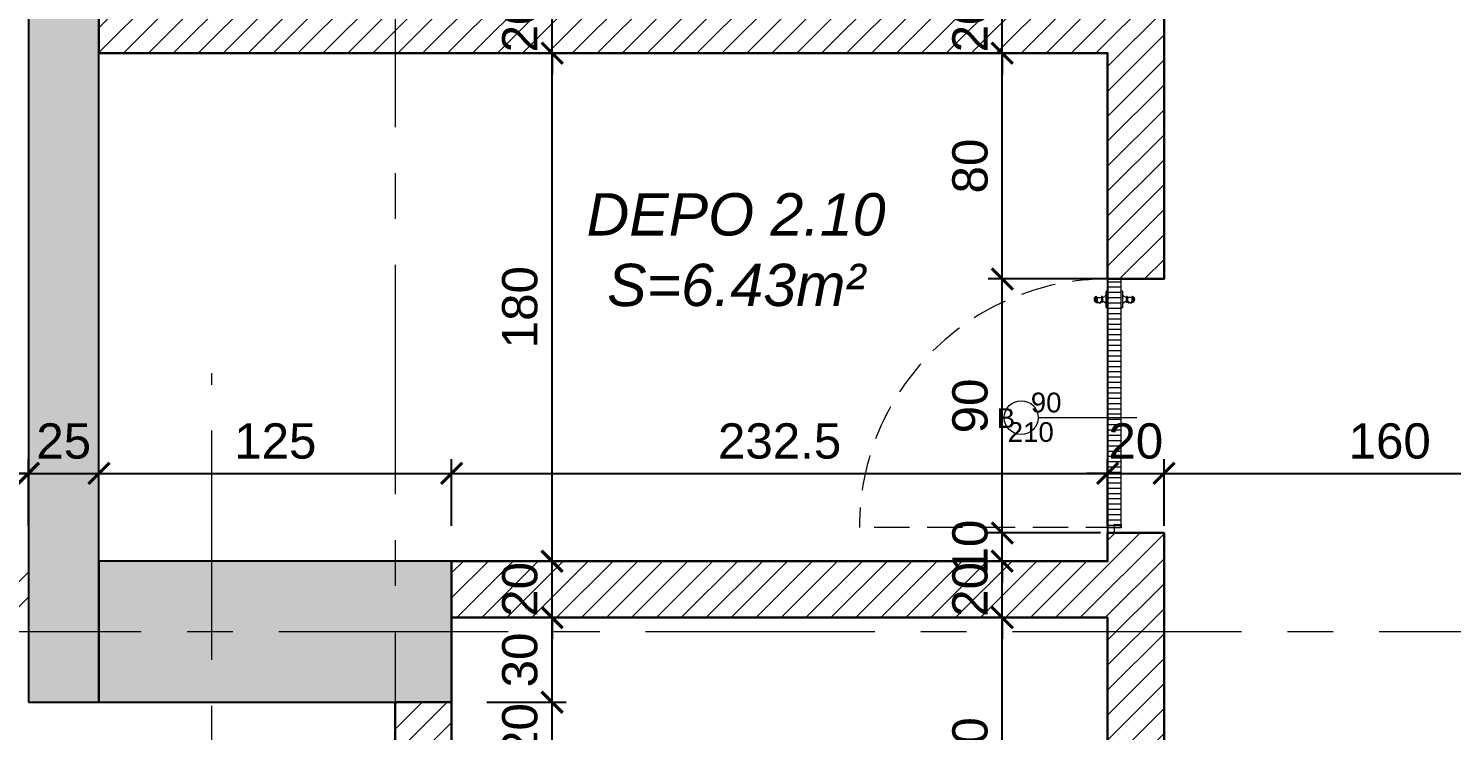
# Model space of a CAD drawing. Header units: centimetres. Extents: x 54080 to 84019, y -57712 to -39496.
# Drawn here: x 56108 to 56612, y -52047 to -51799 of the extents above; entities that cross this region are included whole.
import ezdxf

# ---------------------------------------------------------------- set-up
doc = ezdxf.new("R2010")
doc.units = ezdxf.units.CM
doc.header["$LTSCALE"] = 50
doc.header["$MEASUREMENT"] = 0
for name, pattern in [('AXES', [2, 1.25, -0.25, 0.25, -0.25]), ('CACHE', [0.375, 0.25, -0.125]), ('CONTINU', [0])]:
    doc.linetypes.add(name, pattern=pattern)
doc.layers.get('0').update_dxf_attribs({"color": 8})
for name, color, linetype in [('AXES', 10, 'AXES'), ('BETON COUPE', 3, 'CONTINU'), ('BETON TRAME', 252, 'Continuous'), ('COTE 50ème', 1, 'Continuous'), ('TEXTE', 7, 'Continuous')]:
    doc.layers.add(name, color=color, linetype=linetype)
for name, color, linetype, lineweight in [('BETON HACHURE', 253, 'Continuous', 13), ('door', 44, 'Continuous', 5), ('MACONNERIE COUPE', 7, 'Continuous', 30), ('MACONNERIE HACHURE', 253, 'Continuous', 13)]:
    doc.layers.add(name, color=color, linetype=linetype, lineweight=lineweight)
doc.layers.add('FMULT', color=150, linetype='Continuous', plot=False)
doc.styles.add('GENERATED_STYLE_1', font='arial.ttf')
doc.styles.add('RS_TEXT_1.50', font='arial.ttf', dxfattribs={"height": 12.5})
doc.styles.add('RS_TXT_50', font='arial.ttf', dxfattribs={"height": 12.5})
doc.dimstyles.new('RS_50CM_LINEAIRE', dxfattribs={"dimscale": 5, "dimtxt": 12.5, "dimasz": 1.5, "dimexe": 1, "dimexo": 2.5, "dimgap": 1, "dimtad": 1, "dimdec": 1, "dimrnd": 0.5, "dimdsep": 46, "dimtxsty": 'RS_TXT_50', "dimblk1": 'ARCHTICK', "dimblk2": 'ARCHTICK', "dimsah": 1, "dimcen": 2.5, "dimdle": 1, "dimclrt": 4, "dimadec": 0, "dimazin": 2, "dimtfac": 1, "dimtdec": 1, "dimtix": 1, "dimtmove": 2, "dimatfit": 3, "dimfxl": 1, "dimtolj": 1, "dimtzin": 0, "dimarcsym": 0})

# ---------------------------------------------------------------- blocks, each defined once
blk = doc.blocks.new('A$C99aa3423')
at = {"layer": 'AXES', "lineweight": 5, "ltscale": 1.3}
for p, q in [((35, 1580), (35, -1344.97)), ((-30, -4150), (-30, -1058.41)), ((3195, -1150), (-1985, -1150))]:
    blk.add_line(p, q, dxfattribs=at)
blk = doc.blocks.new('_ArchTick')
at = {"color": 0, "linetype": 'ByBlock', "const_width": 0.15}
blk.add_lwpolyline([(-0.5, -0.5), (0.5, 0.5)], dxfattribs=at)
blk = doc.blocks.new('*D929')
at = {"layer": 'COTE 50ème', "color": 0, "lineweight": -2, "ltscale": 0.5, "transparency": 16777216}
for p, q in [((56293.27, -52037.36), (56293.27, -52029.86)), ((56270.17, -52037.36), (56298.27, -52037.36)), ((56293.27, -52057.36), (56293.27, -52037.36)), ((56270.17, -52057.36), (56298.27, -52057.36)), ((56293.27, -52057.36), (56293.27, -52064.86))]:
    blk.add_line(p, q, dxfattribs=at)
at = {"layer": 'Defpoints', "color": 0, "ltscale": 0.5, "transparency": 16777216}
for p in [(56257.67, -52037.36), (56293.27, -52037.36), (56257.67, -52057.36)]:
    blk.add_point(p, dxfattribs=at)
at = {"layer": 'COTE 50ème', "color": 0, "lineweight": -2, "ltscale": 0.5, "transparency": 16777216, "xscale": 7.5, "yscale": 7.5, "zscale": 7.5}
for p, rotation in [((56293.27, -52037.36), 270), ((56293.27, -52057.36), 90)]:
    blk.add_blockref('_ArchTick', p, dxfattribs=dict(at, rotation=rotation))
at = {"layer": 'COTE 50ème', "color": 4, "ltscale": 0.5, "transparency": 16777216, "insert": (56281.88, -52047.36), "char_height": 12.5, "attachment_point": 5, "rotation": 90, "style": 'RS_TXT_50'}
blk.add_mtext('\\A1;20', dxfattribs=at)
blk = doc.blocks.new('*D930')
at = {"layer": 'COTE 50ème', "color": 0, "lineweight": -2, "ltscale": 0.5, "transparency": 16777216}
for p, q in [((56293.27, -52042.36), (56293.27, -52002.36)), ((56270.17, -52007.36), (56298.27, -52007.36)), ((56270.17, -52037.36), (56298.27, -52037.36))]:
    blk.add_line(p, q, dxfattribs=at)
at = {"layer": 'Defpoints', "color": 0, "ltscale": 0.5, "transparency": 16777216}
for p in [(56257.67, -52007.36), (56293.27, -52007.36), (56257.67, -52037.36)]:
    blk.add_point(p, dxfattribs=at)
at = {"layer": 'COTE 50ème', "color": 0, "lineweight": -2, "ltscale": 0.5, "transparency": 16777216, "xscale": 7.5, "yscale": 7.5, "zscale": 7.5}
for p, rotation in [((56293.27, -52007.36), 90), ((56293.27, -52037.36), 270)]:
    blk.add_blockref('_ArchTick', p, dxfattribs=dict(at, rotation=rotation))
at = {"layer": 'COTE 50ème', "color": 4, "ltscale": 0.5, "transparency": 16777216, "insert": (56281.88, -52022.36), "char_height": 12.5, "attachment_point": 5, "rotation": 90, "style": 'RS_TXT_50'}
blk.add_mtext('\\A1;30', dxfattribs=at)
blk = doc.blocks.new('*D931')
at = {"layer": 'COTE 50ème', "color": 0, "lineweight": -2, "ltscale": 0.5, "transparency": 16777216}
for p, q in [((56293.27, -51987.36), (56293.27, -51979.86)), ((56270.17, -51987.36), (56298.27, -51987.36)), ((56293.27, -52007.36), (56293.27, -51987.36)), ((56270.17, -52007.36), (56298.27, -52007.36)), ((56293.27, -52007.36), (56293.27, -52014.86))]:
    blk.add_line(p, q, dxfattribs=at)
at = {"layer": 'Defpoints', "color": 0, "ltscale": 0.5, "transparency": 16777216}
for p in [(56257.67, -51987.36), (56293.27, -51987.36), (56257.67, -52007.36)]:
    blk.add_point(p, dxfattribs=at)
at = {"layer": 'COTE 50ème', "color": 0, "lineweight": -2, "ltscale": 0.5, "transparency": 16777216, "xscale": 7.5, "yscale": 7.5, "zscale": 7.5}
for p, rotation in [((56293.27, -51987.36), 270), ((56293.27, -52007.36), 90)]:
    blk.add_blockref('_ArchTick', p, dxfattribs=dict(at, rotation=rotation))
at = {"layer": 'COTE 50ème', "color": 4, "ltscale": 0.5, "transparency": 16777216, "insert": (56281.88, -51997.36), "char_height": 12.5, "attachment_point": 5, "rotation": 90, "style": 'RS_TXT_50'}
blk.add_mtext('\\A1;20', dxfattribs=at)
blk = doc.blocks.new('*D932')
at = {"layer": 'COTE 50ème', "color": 0, "lineweight": -2, "ltscale": 0.5, "transparency": 16777216}
for p, q in [((56293.27, -51992.36), (56293.27, -51802.36)), ((56270.17, -51807.36), (56298.27, -51807.36)), ((56270.17, -51987.36), (56298.27, -51987.36))]:
    blk.add_line(p, q, dxfattribs=at)
at = {"layer": 'Defpoints', "color": 0, "ltscale": 0.5, "transparency": 16777216}
for p in [(56257.67, -51807.36), (56293.27, -51807.36), (56257.67, -51987.36)]:
    blk.add_point(p, dxfattribs=at)
at = {"layer": 'COTE 50ème', "color": 0, "lineweight": -2, "ltscale": 0.5, "transparency": 16777216, "xscale": 7.5, "yscale": 7.5, "zscale": 7.5}
for p, rotation in [((56293.27, -51807.36), 90), ((56293.27, -51987.36), 270)]:
    blk.add_blockref('_ArchTick', p, dxfattribs=dict(at, rotation=rotation))
at = {"layer": 'COTE 50ème', "color": 4, "ltscale": 0.5, "transparency": 16777216, "insert": (56281.88, -51897.36), "char_height": 12.5, "attachment_point": 5, "rotation": 90, "style": 'RS_TXT_50'}
blk.add_mtext('\\A1;180', dxfattribs=at)
blk = doc.blocks.new('*D933')
at = {"layer": 'COTE 50ème', "color": 0, "lineweight": -2, "ltscale": 0.5, "transparency": 16777216}
for p, q in [((56293.27, -51787.36), (56293.27, -51779.86)), ((56270.17, -51787.36), (56298.27, -51787.36)), ((56293.27, -51807.36), (56293.27, -51787.36)), ((56270.17, -51807.36), (56298.27, -51807.36)), ((56293.27, -51807.36), (56293.27, -51814.86))]:
    blk.add_line(p, q, dxfattribs=at)
at = {"layer": 'Defpoints', "color": 0, "ltscale": 0.5, "transparency": 16777216}
for p in [(56257.67, -51787.36), (56293.27, -51787.36), (56257.67, -51807.36)]:
    blk.add_point(p, dxfattribs=at)
at = {"layer": 'COTE 50ème', "color": 0, "lineweight": -2, "ltscale": 0.5, "transparency": 16777216, "xscale": 7.5, "yscale": 7.5, "zscale": 7.5}
for p, rotation in [((56293.27, -51787.36), 270), ((56293.27, -51807.36), 90)]:
    blk.add_blockref('_ArchTick', p, dxfattribs=dict(at, rotation=rotation))
at = {"layer": 'COTE 50ème', "color": 4, "ltscale": 0.5, "transparency": 16777216, "insert": (56281.88, -51797.36), "char_height": 12.5, "attachment_point": 5, "rotation": 90, "style": 'RS_TXT_50'}
blk.add_mtext('\\A1;20', dxfattribs=at)
blk = doc.blocks.new('*D1182')
at = {"layer": 'COTE 50ème', "color": 0, "lineweight": -2, "ltscale": 0.5, "transparency": 16777216}
for p, q in [((56452.83, -52102.36), (56452.83, -52002.36)), ((56477.67, -52007.36), (56447.83, -52007.36)), ((56492.95, -52097.36), (56447.83, -52097.36))]:
    blk.add_line(p, q, dxfattribs=at)
at = {"layer": 'Defpoints', "color": 0, "ltscale": 0.5, "transparency": 16777216}
for p in [(56452.83, -52007.36), (56490.17, -52007.36), (56505.45, -52097.36)]:
    blk.add_point(p, dxfattribs=at)
at = {"layer": 'COTE 50ème', "color": 0, "lineweight": -2, "ltscale": 0.5, "transparency": 16777216, "xscale": 7.5, "yscale": 7.5, "zscale": 7.5}
for p, rotation in [((56452.83, -52007.36), 90), ((56452.83, -52097.36), 270)]:
    blk.add_blockref('_ArchTick', p, dxfattribs=dict(at, rotation=rotation))
at = {"layer": 'COTE 50ème', "color": 4, "ltscale": 0.5, "transparency": 16777216, "insert": (56441.45, -52052.36), "char_height": 12.5, "attachment_point": 5, "rotation": 90, "style": 'RS_TXT_50'}
blk.add_mtext('\\A1;90', dxfattribs=at)
blk = doc.blocks.new('*D1183')
at = {"layer": 'COTE 50ème', "color": 0, "lineweight": -2, "ltscale": 0.5, "transparency": 16777216}
for p, q in [((56452.83, -51987.36), (56452.83, -51979.86)), ((56477.67, -51987.36), (56447.83, -51987.36)), ((56452.83, -52007.36), (56452.83, -51987.36)), ((56477.67, -52007.36), (56447.83, -52007.36)), ((56452.83, -52007.36), (56452.83, -52014.86))]:
    blk.add_line(p, q, dxfattribs=at)
at = {"layer": 'Defpoints', "color": 0, "ltscale": 0.5, "transparency": 16777216}
for p in [(56452.83, -51987.36), (56490.17, -51987.36), (56490.17, -52007.36)]:
    blk.add_point(p, dxfattribs=at)
at = {"layer": 'COTE 50ème', "color": 0, "lineweight": -2, "ltscale": 0.5, "transparency": 16777216, "xscale": 7.5, "yscale": 7.5, "zscale": 7.5}
for p, rotation in [((56452.83, -51987.36), 270), ((56452.83, -52007.36), 90)]:
    blk.add_blockref('_ArchTick', p, dxfattribs=dict(at, rotation=rotation))
at = {"layer": 'COTE 50ème', "color": 4, "ltscale": 0.5, "transparency": 16777216, "insert": (56441.45, -51997.36), "char_height": 12.5, "attachment_point": 5, "rotation": 90, "style": 'RS_TXT_50'}
blk.add_mtext('\\A1;20', dxfattribs=at)
blk = doc.blocks.new('*D1184')
at = {"layer": 'COTE 50ème', "color": 0, "lineweight": -2, "ltscale": 0.5, "transparency": 16777216}
for p, q in [((56452.83, -51977.36), (56452.83, -51969.86)), ((56487.67, -51977.36), (56447.83, -51977.36)), ((56452.83, -51987.36), (56452.83, -51977.36)), ((56477.67, -51987.36), (56447.83, -51987.36)), ((56452.83, -51987.36), (56452.83, -51994.86))]:
    blk.add_line(p, q, dxfattribs=at)
at = {"layer": 'Defpoints', "color": 0, "ltscale": 0.5, "transparency": 16777216}
for p in [(56452.83, -51977.36), (56500.17, -51977.36), (56490.17, -51987.36)]:
    blk.add_point(p, dxfattribs=at)
at = {"layer": 'COTE 50ème', "color": 0, "lineweight": -2, "ltscale": 0.5, "transparency": 16777216, "xscale": 7.5, "yscale": 7.5, "zscale": 7.5}
for p, rotation in [((56452.83, -51977.36), 270), ((56452.83, -51987.36), 90)]:
    blk.add_blockref('_ArchTick', p, dxfattribs=dict(at, rotation=rotation))
at = {"layer": 'COTE 50ème', "color": 4, "ltscale": 0.5, "transparency": 16777216, "insert": (56441.45, -51982.36), "char_height": 12.5, "attachment_point": 5, "rotation": 90, "style": 'RS_TXT_50'}
blk.add_mtext('\\A1;10', dxfattribs=at)
blk = doc.blocks.new('*D1185')
at = {"layer": 'COTE 50ème', "color": 0, "lineweight": -2, "ltscale": 0.5, "transparency": 16777216}
for p, q in [((56452.83, -51982.36), (56452.83, -51882.36)), ((56492.39, -51887.36), (56447.83, -51887.36)), ((56487.67, -51977.36), (56447.83, -51977.36))]:
    blk.add_line(p, q, dxfattribs=at)
at = {"layer": 'Defpoints', "color": 0, "ltscale": 0.5, "transparency": 16777216}
for p in [(56452.83, -51887.36), (56504.89, -51887.36), (56500.17, -51977.36)]:
    blk.add_point(p, dxfattribs=at)
at = {"layer": 'COTE 50ème', "color": 0, "lineweight": -2, "ltscale": 0.5, "transparency": 16777216, "xscale": 7.5, "yscale": 7.5, "zscale": 7.5}
for p, rotation in [((56452.83, -51887.36), 90), ((56452.83, -51977.36), 270)]:
    blk.add_blockref('_ArchTick', p, dxfattribs=dict(at, rotation=rotation))
at = {"layer": 'COTE 50ème', "color": 4, "ltscale": 0.5, "transparency": 16777216, "insert": (56441.45, -51932.36), "char_height": 12.5, "attachment_point": 5, "rotation": 90, "style": 'RS_TXT_50'}
blk.add_mtext('\\A1;90', dxfattribs=at)
blk = doc.blocks.new('*D1186')
at = {"layer": 'COTE 50ème', "color": 0, "lineweight": -2, "ltscale": 0.5, "transparency": 16777216}
for p, q in [((56452.83, -51892.36), (56452.83, -51802.36)), ((56477.67, -51807.36), (56447.83, -51807.36)), ((56492.39, -51887.36), (56447.83, -51887.36))]:
    blk.add_line(p, q, dxfattribs=at)
at = {"layer": 'Defpoints', "color": 0, "ltscale": 0.5, "transparency": 16777216}
for p in [(56452.83, -51807.36), (56490.17, -51807.36), (56504.89, -51887.36)]:
    blk.add_point(p, dxfattribs=at)
at = {"layer": 'COTE 50ème', "color": 0, "lineweight": -2, "ltscale": 0.5, "transparency": 16777216, "xscale": 7.5, "yscale": 7.5, "zscale": 7.5}
for p, rotation in [((56452.83, -51807.36), 90), ((56452.83, -51887.36), 270)]:
    blk.add_blockref('_ArchTick', p, dxfattribs=dict(at, rotation=rotation))
at = {"layer": 'COTE 50ème', "color": 4, "ltscale": 0.5, "transparency": 16777216, "insert": (56441.45, -51847.36), "char_height": 12.5, "attachment_point": 5, "rotation": 90, "style": 'RS_TXT_50'}
blk.add_mtext('\\A1;80', dxfattribs=at)
blk = doc.blocks.new('*D1187')
at = {"layer": 'COTE 50ème', "color": 0, "lineweight": -2, "ltscale": 0.5, "transparency": 16777216}
for p, q in [((56452.83, -51787.36), (56452.83, -51779.86)), ((56477.67, -51787.36), (56447.83, -51787.36)), ((56452.83, -51807.36), (56452.83, -51787.36)), ((56477.67, -51807.36), (56447.83, -51807.36)), ((56452.83, -51807.36), (56452.83, -51814.86))]:
    blk.add_line(p, q, dxfattribs=at)
at = {"layer": 'Defpoints', "color": 0, "ltscale": 0.5, "transparency": 16777216}
for p in [(56452.83, -51787.36), (56490.17, -51787.36), (56490.17, -51807.36)]:
    blk.add_point(p, dxfattribs=at)
at = {"layer": 'COTE 50ème', "color": 0, "lineweight": -2, "ltscale": 0.5, "transparency": 16777216, "xscale": 7.5, "yscale": 7.5, "zscale": 7.5}
for p, rotation in [((56452.83, -51787.36), 270), ((56452.83, -51807.36), 90)]:
    blk.add_blockref('_ArchTick', p, dxfattribs=dict(at, rotation=rotation))
at = {"layer": 'COTE 50ème', "color": 4, "ltscale": 0.5, "transparency": 16777216, "insert": (56441.45, -51797.36), "char_height": 12.5, "attachment_point": 5, "rotation": 90, "style": 'RS_TXT_50'}
blk.add_mtext('\\A1;20', dxfattribs=at)
blk = doc.blocks.new('*D1233')
at = {"layer": 'COTE 50ème', "color": 0, "lineweight": -2, "ltscale": 0.5, "transparency": 16777216}
for p, q in [((55837.67, -51974.86), (55837.67, -51951.24)), ((56107.67, -51974.86), (56107.67, -51951.24)), ((55832.67, -51956.24), (56112.67, -51956.24))]:
    blk.add_line(p, q, dxfattribs=at)
at = {"layer": 'Defpoints', "color": 0, "ltscale": 0.5, "transparency": 16777216}
for p in [(56107.67, -51956.24), (55837.67, -51987.36), (56107.67, -51987.36)]:
    blk.add_point(p, dxfattribs=at)
at = {"layer": 'COTE 50ème', "color": 0, "lineweight": -2, "ltscale": 0.5, "transparency": 16777216, "xscale": 7.5, "yscale": 7.5, "zscale": 7.5, "rotation": 180}
blk.add_blockref('_ArchTick', (55837.67, -51956.24), dxfattribs=at)
at = {"layer": 'COTE 50ème', "color": 0, "lineweight": -2, "ltscale": 0.5, "transparency": 16777216, "xscale": 7.5, "yscale": 7.5, "zscale": 7.5}
blk.add_blockref('_ArchTick', (56107.67, -51956.24), dxfattribs=at)
at = {"layer": 'COTE 50ème', "color": 4, "ltscale": 0.5, "transparency": 16777216, "insert": (55972.67, -51944.85), "char_height": 12.5, "attachment_point": 5, "style": 'RS_TXT_50'}
blk.add_mtext('\\A1;270', dxfattribs=at)
blk = doc.blocks.new('*D1234')
at = {"layer": 'COTE 50ème', "color": 0, "lineweight": -2, "ltscale": 0.5, "transparency": 16777216}
for p, q in [((56107.67, -51974.86), (56107.67, -51951.24)), ((56132.67, -51974.86), (56132.67, -51951.24)), ((56107.67, -51956.24), (56100.17, -51956.24)), ((56107.67, -51956.24), (56132.67, -51956.24)), ((56132.67, -51956.24), (56140.17, -51956.24))]:
    blk.add_line(p, q, dxfattribs=at)
at = {"layer": 'Defpoints', "color": 0, "ltscale": 0.5, "transparency": 16777216}
for p in [(56132.67, -51956.24), (56107.67, -51987.36), (56132.67, -51987.36)]:
    blk.add_point(p, dxfattribs=at)
at = {"layer": 'COTE 50ème', "color": 0, "lineweight": -2, "ltscale": 0.5, "transparency": 16777216, "xscale": 7.5, "yscale": 7.5, "zscale": 7.5}
blk.add_blockref('_ArchTick', (56107.67, -51956.24), dxfattribs=at)
at = {"layer": 'COTE 50ème', "color": 0, "lineweight": -2, "ltscale": 0.5, "transparency": 16777216, "xscale": 7.5, "yscale": 7.5, "zscale": 7.5, "rotation": 180}
blk.add_blockref('_ArchTick', (56132.67, -51956.24), dxfattribs=at)
at = {"layer": 'COTE 50ème', "color": 4, "ltscale": 0.5, "transparency": 16777216, "insert": (56120.17, -51944.85), "char_height": 12.5, "attachment_point": 5, "style": 'RS_TXT_50'}
blk.add_mtext('\\A1;25', dxfattribs=at)
blk = doc.blocks.new('*D1235')
at = {"layer": 'COTE 50ème', "color": 0, "lineweight": -2, "ltscale": 0.5, "transparency": 16777216}
for p, q in [((56132.67, -51974.86), (56132.67, -51951.24)), ((56257.67, -51974.86), (56257.67, -51951.24)), ((56127.67, -51956.24), (56262.67, -51956.24))]:
    blk.add_line(p, q, dxfattribs=at)
at = {"layer": 'Defpoints', "color": 0, "ltscale": 0.5, "transparency": 16777216}
for p in [(56257.67, -51956.24), (56132.67, -51987.36), (56257.67, -51987.36)]:
    blk.add_point(p, dxfattribs=at)
at = {"layer": 'COTE 50ème', "color": 0, "lineweight": -2, "ltscale": 0.5, "transparency": 16777216, "xscale": 7.5, "yscale": 7.5, "zscale": 7.5, "rotation": 180}
blk.add_blockref('_ArchTick', (56132.67, -51956.24), dxfattribs=at)
at = {"layer": 'COTE 50ème', "color": 0, "lineweight": -2, "ltscale": 0.5, "transparency": 16777216, "xscale": 7.5, "yscale": 7.5, "zscale": 7.5}
blk.add_blockref('_ArchTick', (56257.67, -51956.24), dxfattribs=at)
at = {"layer": 'COTE 50ème', "color": 4, "ltscale": 0.5, "transparency": 16777216, "insert": (56195.17, -51944.85), "char_height": 12.5, "attachment_point": 5, "style": 'RS_TXT_50'}
blk.add_mtext('\\A1;125', dxfattribs=at)
blk = doc.blocks.new('*D1236')
at = {"layer": 'COTE 50ème', "color": 0, "lineweight": -2, "ltscale": 0.5, "transparency": 16777216}
for p, q in [((56257.67, -51974.86), (56257.67, -51951.24)), ((56490.17, -51974.86), (56490.17, -51951.24)), ((56252.67, -51956.24), (56495.17, -51956.24))]:
    blk.add_line(p, q, dxfattribs=at)
at = {"layer": 'Defpoints', "color": 0, "ltscale": 0.5, "transparency": 16777216}
for p in [(56490.17, -51956.24), (56257.67, -51987.36), (56490.17, -51987.36)]:
    blk.add_point(p, dxfattribs=at)
at = {"layer": 'COTE 50ème', "color": 0, "lineweight": -2, "ltscale": 0.5, "transparency": 16777216, "xscale": 7.5, "yscale": 7.5, "zscale": 7.5, "rotation": 180}
blk.add_blockref('_ArchTick', (56257.67, -51956.24), dxfattribs=at)
at = {"layer": 'COTE 50ème', "color": 0, "lineweight": -2, "ltscale": 0.5, "transparency": 16777216, "xscale": 7.5, "yscale": 7.5, "zscale": 7.5}
blk.add_blockref('_ArchTick', (56490.17, -51956.24), dxfattribs=at)
at = {"layer": 'COTE 50ème', "color": 4, "ltscale": 0.5, "transparency": 16777216, "insert": (56373.92, -51944.85), "char_height": 12.5, "attachment_point": 5, "style": 'RS_TXT_50'}
blk.add_mtext('\\A1;232.5', dxfattribs=at)
blk = doc.blocks.new('*D1237')
at = {"layer": 'COTE 50ème', "color": 0, "lineweight": -2, "ltscale": 0.5, "transparency": 16777216}
for p, q in [((56490.17, -51974.86), (56490.17, -51951.24)), ((56510.17, -51974.86), (56510.17, -51951.24)), ((56490.17, -51956.24), (56482.67, -51956.24)), ((56490.17, -51956.24), (56510.17, -51956.24)), ((56510.17, -51956.24), (56517.67, -51956.24))]:
    blk.add_line(p, q, dxfattribs=at)
at = {"layer": 'Defpoints', "color": 0, "ltscale": 0.5, "transparency": 16777216}
for p in [(56510.17, -51956.24), (56490.17, -51987.36), (56510.17, -51987.36)]:
    blk.add_point(p, dxfattribs=at)
at = {"layer": 'COTE 50ème', "color": 0, "lineweight": -2, "ltscale": 0.5, "transparency": 16777216, "xscale": 7.5, "yscale": 7.5, "zscale": 7.5}
blk.add_blockref('_ArchTick', (56490.17, -51956.24), dxfattribs=at)
at = {"layer": 'COTE 50ème', "color": 0, "lineweight": -2, "ltscale": 0.5, "transparency": 16777216, "xscale": 7.5, "yscale": 7.5, "zscale": 7.5, "rotation": 180}
blk.add_blockref('_ArchTick', (56510.17, -51956.24), dxfattribs=at)
at = {"layer": 'COTE 50ème', "color": 4, "ltscale": 0.5, "transparency": 16777216, "insert": (56500.17, -51944.85), "char_height": 12.5, "attachment_point": 5, "style": 'RS_TXT_50'}
blk.add_mtext('\\A1;20', dxfattribs=at)
blk = doc.blocks.new('*D1238')
at = {"layer": 'COTE 50ème', "color": 0, "lineweight": -2, "ltscale": 0.5, "transparency": 16777216}
for p, q in [((56510.17, -51974.86), (56510.17, -51951.24)), ((56670.17, -51974.86), (56670.17, -51951.24)), ((56505.17, -51956.24), (56675.17, -51956.24))]:
    blk.add_line(p, q, dxfattribs=at)
at = {"layer": 'Defpoints', "color": 0, "ltscale": 0.5, "transparency": 16777216}
for p in [(56670.17, -51956.24), (56510.17, -51987.36), (56670.17, -51987.36)]:
    blk.add_point(p, dxfattribs=at)
at = {"layer": 'COTE 50ème', "color": 0, "lineweight": -2, "ltscale": 0.5, "transparency": 16777216, "xscale": 7.5, "yscale": 7.5, "zscale": 7.5, "rotation": 180}
blk.add_blockref('_ArchTick', (56510.17, -51956.24), dxfattribs=at)
at = {"layer": 'COTE 50ème', "color": 0, "lineweight": -2, "ltscale": 0.5, "transparency": 16777216, "xscale": 7.5, "yscale": 7.5, "zscale": 7.5}
blk.add_blockref('_ArchTick', (56670.17, -51956.24), dxfattribs=at)
at = {"layer": 'COTE 50ème', "color": 4, "ltscale": 0.5, "transparency": 16777216, "insert": (56590.17, -51944.85), "char_height": 12.5, "attachment_point": 5, "style": 'RS_TXT_50'}
blk.add_mtext('\\A1;160', dxfattribs=at)

msp = doc.modelspace()

# ---------------------------------------------------------------- hatches: boundary and pattern name
at = {"layer": 'BETON HACHURE', "transparency": 33554585}
h = msp.add_hatch(dxfattribs=at)
h.set_pattern_fill('ANSI37', color=256, scale=50, angle=270, style=0)
h.set_pattern_definition([(315, (861.459, 19655.393), (4.4194174, 4.4194174), []), (45, (861.459, 19655.393), (-4.4194174, 4.4194174), [])])
h.paths.add_polyline_path([(56357.67, -51847.22), (56382.67, -51847.22), (56382.67, -52172.22), (56357.67, -52172.22)], flags=0)
h.paths.add_polyline_path([(56357.67, -51847.22), (56382.67, -51847.22), (56382.67, -52172.22), (56357.67, -52172.22)], flags=0)
h.paths.add_polyline_path([(58537.67, -51987.36), (58537.67, -52037.36), (58617.67, -52037.36), (58617.67, -51987.36)], flags=0)
h.paths.add_polyline_path([(58157.67, -51987.36), (58157.67, -52037.36), (58237.67, -52037.36), (58237.67, -51987.36)], flags=0)
edge = h.paths.add_edge_path(flags=0)
edge.add_arc((58197.67, -50672.36), 40, 0, 360)
edge = h.paths.add_edge_path(flags=0)
edge.add_arc((58197.67, -49997.36), 40, 0, 360)
edge = h.paths.add_edge_path(flags=0)
edge.add_arc((58197.67, -51272.36), 40, 0, 360)
h.paths.add_polyline_path([(59277.67, -49527.22), (54853.83, -49527.22), (54464.54, -54263.92), (59277.59, -54736.58), (59277.67, -54713.51)])
edge = h.paths.add_edge_path(flags=0)
edge.add_arc((58197.67, -51272.36), 40, 0, 360)
h.paths.add_polyline_path([(56982.67, -49552.22), (56982.67, -49972.36), (57007.67, -49972.36), (57007.67, -49552.22), (58577.68, -49552.22), (58577.67, -50022.36), (58617.67, -50022.36), (58617.67, -49552.22), (59247.67, -49552.22), (59247.67, -51282.36), (58617.67, -51282.36), (58617.67, -50647.36), (58577.67, -50647.36), (58577.67, -51312.36), (59247.67, -51312.36), (59247.67, -52057.36), (58577.67, -52057.36), (58577.67, -53447.36), (58617.67, -53447.36), (58617.67, -52087.36), (59247.67, -52087.36), (59247.67, -54709.01), (58245.17, -54610.07), (58245.17, -54122.36), (58220.17, -54122.36), (58220.17, -54607.62), (56915.17, -54479.46), (56915.17, -54122.36), (56890.17, -54122.36), (56890.17, -54477.01), (55702.67, -54360.39), (55702.67, -54122.36), (55652.67, -54122.36), (55652.67, -54355.48), (54491.47, -54241.45), (54666.86, -52107.36), (54872.67, -52107.36), (54872.67, -52057.36), (54670.97, -52057.36), (54672.82, -52037.36), (54872.67, -52037.36), (54872.67, -51987.36), (54676.72, -51987.36), (54733.43, -51297.36), (54872.67, -51297.36), (54872.67, -51247.36), (54737.54, -51247.36), (54782.74, -50697.36), (54872.67, -50697.36), (54872.67, -50647.36), (54786.85, -50647.36), (54876.86, -49552.22), (55655.17, -49552.22), (55655.17, -49972.36), (55680.17, -49972.36), (55680.17, -49552.22)], flags=16)
h.paths.add_polyline_path([(58157.67, -51232.36), (58157.67, -51312.36), (58237.67, -51312.36), (58237.67, -51232.36)], flags=0)
at = {"layer": 'BETON TRAME', "transparency": 33554559}
h = msp.add_hatch(color=256, dxfattribs=at)
h.dxf.hatch_style = 1
h.paths.add_polyline_path([(55742.67, -51297.36), (55707.67, -51297.36), (55707.67, -50647.36), (55742.67, -50647.36), (55742.67, -50822.36), (56202.67, -50822.36), (56202.67, -50647.36), (56237.67, -50647.36), (56237.67, -51297.36), (56202.67, -51297.36), (56202.67, -50862.36), (55992.67, -50862.36), (55992.67, -51192.36), (55952.67, -51192.36), (55952.67, -50862.36), (55742.67, -50862.36)])
h.paths.add_polyline_path([(54872.67, -49972.36), (54872.67, -50022.36), (55022.67, -50022.36), (55022.67, -49972.36)])
h.paths.add_polyline_path([(55592.67, -49972.36), (55592.67, -50022.36), (55742.67, -50022.36), (55742.67, -49972.36)])
h.paths.add_polyline_path([(56202.67, -49972.36), (56202.67, -50022.36), (56352.67, -50022.36), (56352.67, -49972.36)])
h.paths.add_polyline_path([(56922.67, -49972.36), (56922.67, -50022.36), (57072.67, -50022.36), (57072.67, -49972.36)])
h.paths.add_polyline_path([(56922.67, -50647.36), (56922.67, -50697.36), (57072.67, -50697.36), (57072.67, -50647.36)])
h.paths.add_polyline_path([(54872.67, -50647.36), (54872.67, -50697.36), (55022.67, -50697.36), (55022.67, -50647.36)])
h.paths.add_polyline_path([(54872.67, -51247.36), (54872.67, -51297.36), (55022.67, -51297.36), (55022.67, -51247.36)])
h.paths.add_polyline_path([(56922.67, -51247.36), (56922.67, -51297.36), (57072.67, -51297.36), (57072.67, -51247.36)])
h.paths.add_polyline_path([(56922.67, -51987.36), (56922.67, -52037.36), (57072.67, -52037.36), (57072.67, -51987.36)])
h.paths.add_polyline_path([(55022.67, -52037.36), (55022.67, -51987.36), (54872.67, -51987.36), (54872.67, -52037.36)])
h.paths.add_polyline_path([(55687.67, -51987.36), (55687.67, -52037.36), (55812.67, -52037.36), (55812.67, -51987.36)])
h.paths.add_polyline_path([(56132.67, -51987.36), (56132.67, -52037.36), (56257.67, -52037.36), (56257.67, -51987.36)])
h.paths.add_polyline_path([(56107.67, -52037.36), (56132.67, -52037.36), (56132.67, -51532.36), (56107.67, -51532.36)])
h.paths.add_polyline_path([(55812.67, -52037.36), (55837.67, -52037.36), (55837.67, -51532.36), (55812.67, -51532.36)])
at = {"layer": 'door'}
h = msp.add_hatch(dxfattribs=at)
h.set_pattern_fill('ANSI31', color=256, scale=15, angle=855)
h.set_pattern_definition([(180, (103793.602, -189862.0757), (-3e-15, -1.875), [])])
h.paths.add_polyline_path([(56494.94, -51975.39), (56494.94, -51887.36), (56490.22, -51887.36), (56490.22, -51975.39)])
at = {"layer": 'MACONNERIE HACHURE'}
h = msp.add_hatch(dxfattribs=at)
h.set_pattern_fill('ANSI31', color=256, scale=50, style=0)
h.paths.add_polyline_path([(54872.67, -54083.63), (54897.67, -54083.63), (54897.67, -54067.36), (54872.67, -54067.36)])
h.paths.add_polyline_path([(54760.13, -53887.22), (54520.58, -53887.22), (54522.64, -53862.22), (54760.13, -53862.22)])
h.paths.add_polyline_path([(54872.67, -54017.36), (54872.67, -53887.22), (54850.13, -53887.22), (54850.13, -53862.22), (54897.67, -53862.22), (54897.67, -54017.36)])
h.paths.add_polyline_path([(54872.67, -54173.63), (54897.67, -54173.63), (54897.67, -54281.34), (54872.67, -54278.88)])
h.paths.add_polyline_path([(54505.78, -54067.36), (54507.82, -54042.46), (54872.67, -54042.36), (54872.67, -54067.36)])
h.paths.add_polyline_path([(58577.67, -52057.36), (58597.67, -52057.36), (58597.67, -52037.36), (58577.67, -52037.36)])
h.paths.add_polyline_path([(55842.67, -50672.36), (56202.67, -50672.36), (56202.67, -50647.36), (55842.67, -50647.36)])
h.paths.add_polyline_path([(55752.67, -50672.36), (55742.67, -50672.36), (55742.67, -50647.36), (55752.67, -50647.36)])
h.paths.add_polyline_path([(57077.67, -53447.36), (57437.67, -53447.36), (57437.67, -53422.36), (57077.67, -53422.36)])
h.paths.add_polyline_path([(56987.67, -53447.36), (56977.67, -53447.36), (56977.67, -53422.36), (56987.67, -53422.36)])
h.paths.add_polyline_path([(58777.67, -49872.22), (58777.67, -49882.22), (58757.67, -49882.22), (58757.67, -49872.22), (58717.67, -49872.22), (58717.67, -49852.22), (59252.67, -49852.22), (59252.67, -49872.22)])
h.paths.add_polyline_path([(58777.67, -50092.22), (58777.67, -50102.22), (58757.67, -50102.22), (58757.67, -49972.22), (58777.67, -49972.22), (58777.67, -50072.22), (59252.67, -50072.22), (59252.67, -50092.22)])
h.paths.add_polyline_path([(58777.67, -50312.22), (58777.67, -50322.22), (58757.67, -50322.22), (58757.67, -50192.22), (58777.67, -50192.22), (58777.67, -50292.22), (59252.67, -50292.22), (59252.67, -50312.22)])
h.paths.add_polyline_path([(58777.67, -50532.22), (58777.67, -50542.22), (58757.67, -50542.22), (58757.67, -50412.22), (58777.67, -50412.22), (58777.67, -50512.22), (59247.67, -50512.22), (59247.67, -50532.22)])
h.paths.add_polyline_path([(58757.67, -50762.22), (58757.67, -50632.22), (58777.67, -50632.22), (58777.67, -50732.22), (59252.67, -50732.22), (59252.67, -50752.22), (58777.67, -50752.22), (58777.67, -50762.22)])
h.paths.add_polyline_path([(58777.67, -50852.22), (58757.67, -50852.22), (58757.67, -50952.22), (58717.67, -50952.22), (58717.67, -50972.22), (59252.67, -50972.22), (59252.67, -50952.22), (58777.67, -50952.22)])
h.paths.add_polyline_path([(58627.67, -49872.22), (58617.67, -49872.22), (58617.67, -49852.22), (58627.67, -49852.22)])
h.paths.add_polyline_path([(58627.67, -50972.22), (58617.67, -50972.22), (58617.67, -50952.22), (58627.67, -50952.22)])
h.paths.add_polyline_path([(58577.67, -51947.36), (58597.67, -51947.36), (58597.67, -51987.36), (58577.67, -51987.36)])
h.paths.add_polyline_path([(58577.67, -51747.36), (58597.67, -51747.36), (58597.67, -51312.36), (58577.67, -51312.36)])
h.paths.add_polyline_path([(57052.67, -52057.36), (57072.67, -52057.36), (57072.67, -52037.36), (57052.67, -52037.36)])
h.paths.add_polyline_path([(56237.67, -52057.36), (56257.67, -52057.36), (56257.67, -52037.36), (56237.67, -52037.36)])
h.paths.add_polyline_path([(55707.67, -52087.36), (55727.67, -52087.36), (55727.67, -52037.36), (55707.67, -52037.36)])
h.paths.add_polyline_path([(55837.67, -52007.36), (56107.67, -52007.36), (56107.67, -51987.36), (55837.67, -51987.36)])
h.paths.add_polyline_path([(57072.67, -52107.36), (57342.67, -52107.36), (57342.67, -52087.36), (57072.67, -52087.36)])
h.paths.add_polyline_path([(56670.17, -51987.36), (56670.17, -52097.36), (56690.17, -52097.36), (56690.17, -52007.36), (56922.67, -52007.36), (56922.67, -51987.36)])
h.paths.add_polyline_path([(56670.17, -52297.36), (56690.17, -52297.36), (56690.17, -52217.36), (57047.67, -52217.36), (57047.67, -52197.36), (56690.17, -52197.36), (56690.17, -52187.36), (56670.17, -52187.36)])
h.paths.add_polyline_path([(56670.17, -52497.36), (56690.17, -52497.36), (56690.17, -52417.36), (57047.67, -52417.36), (57047.67, -52397.36), (56690.17, -52397.36), (56690.17, -52387.36), (56670.17, -52387.36)])
h.paths.add_polyline_path([(56510.17, -52797.36), (56510.17, -52787.36), (56490.17, -52787.36), (56490.17, -52797.36), (56257.67, -52797.36), (56257.67, -52817.36), (56942.67, -52817.36), (56942.67, -52797.36), (56690.17, -52797.36), (56690.17, -52787.36), (56670.17, -52787.36), (56670.17, -52797.36)])
h.paths.add_polyline_path([(56510.17, -52697.36), (56510.17, -52587.36), (56490.17, -52587.36), (56490.17, -52597.36), (56127.67, -52597.36), (56127.67, -52617.36), (56490.17, -52617.36), (56490.17, -52697.36)])
h.paths.add_polyline_path([(56510.17, -52497.36), (56510.17, -52387.36), (56490.17, -52387.36), (56490.17, -52397.36), (56127.67, -52397.36), (56127.67, -52417.36), (56490.17, -52417.36), (56490.17, -52497.36)])
h.paths.add_polyline_path([(56510.17, -52187.36), (56490.17, -52187.36), (56490.17, -52197.36), (56127.67, -52197.36), (56127.67, -52217.36), (56490.17, -52217.36), (56490.17, -52297.36), (56510.17, -52297.36)])
h.paths.add_polyline_path([(56510.17, -51977.36), (56490.17, -51977.36), (56490.17, -51987.36), (56257.67, -51987.36), (56257.67, -52007.36), (56490.17, -52007.36), (56490.17, -52097.36), (56510.17, -52097.36)])
h.paths.add_polyline_path([(56490.17, -51887.36), (56510.17, -51887.36), (56510.17, -51777.36), (56490.17, -51777.36), (56490.17, -51787.36), (56132.67, -51787.36), (56132.67, -51807.36), (56490.17, -51807.36)])
h.paths.add_polyline_path([(57437.67, -52777.36), (57462.67, -52777.36), (57462.67, -52797.36), (57437.67, -52797.36)])
h.paths.add_polyline_path([(56202.67, -51317.36), (56227.67, -51317.36), (56227.67, -51297.36), (56202.67, -51297.36)])
h.paths.add_polyline_path([(56107.67, -53323.39), (56127.67, -53323.39), (56127.67, -52847.36), (56107.67, -52847.36)])
h.paths.add_polyline_path([(55682.67, -53222.36), (55702.67, -53222.36), (55702.67, -52927.36), (55682.67, -52927.36)])
h.paths.add_polyline_path([(55786, -51192.36), (55742.67, -51192.36), (55742.67, -51152.36), (55786, -51152.36)])
h.paths.add_polyline_path([(55952.67, -51192.36), (55912.67, -51192.36), (55912.67, -51152.36), (55952.67, -51152.36)])
h.paths.add_polyline_path([(56159.34, -51192.36), (56202.67, -51192.36), (56202.67, -51152.36), (56159.34, -51152.36)])
h.paths.add_polyline_path([(55992.67, -51192.36), (56032.67, -51192.36), (56032.67, -51152.36), (55992.67, -51152.36)])
h.paths.add_polyline_path([(57394.34, -52902.36), (57437.67, -52902.36), (57437.67, -52942.36), (57394.34, -52942.36)])
h.paths.add_polyline_path([(57227.67, -52902.36), (57267.67, -52902.36), (57267.67, -52942.36), (57227.67, -52942.36)])
h.paths.add_polyline_path([(57021, -52902.36), (56977.67, -52902.36), (56977.67, -52942.36), (57021, -52942.36)])
h.paths.add_polyline_path([(57187.67, -52902.36), (57147.67, -52902.36), (57147.67, -52942.36), (57187.67, -52942.36)])
h.paths.add_polyline_path([(55941, -52412.36), (55917.67, -52412.36), (55917.67, -52392.36), (55941, -52392.36)])
h.paths.add_polyline_path([(56107.67, -52412.36), (56067.67, -52412.36), (56067.67, -52392.36), (56107.67, -52392.36)])
h.paths.add_polyline_path([(55726, -52412.36), (55702.67, -52412.36), (55702.67, -52392.36), (55726, -52392.36)])
h.paths.add_polyline_path([(55892.67, -52412.36), (55852.67, -52412.36), (55852.67, -52392.36), (55892.67, -52392.36)])
h.paths.add_polyline_path([(55682.67, -52518.36), (55702.67, -52518.36), (55702.67, -52412.36), (55682.67, -52412.36)])
h.paths.add_polyline_path([(55682.67, -52797.36), (55702.67, -52797.36), (55702.67, -52737.36), (55682.67, -52737.36)])
h.paths.add_polyline_path([(56107.67, -52797.36), (56127.67, -52797.36), (56127.67, -52412.36), (56107.67, -52412.36)])
h.paths.add_polyline_path([(57437.67, -52677.36), (57437.67, -52637.36), (57342.67, -52637.36), (57342.67, -52562.36), (57367.67, -52562.36), (57367.67, -52627.36), (57462.67, -52627.36), (57462.67, -52677.36)])
h.paths.add_polyline_path([(56202.67, -51417.36), (56202.67, -51457.36), (56107.67, -51457.36), (56107.67, -51532.36), (56132.67, -51532.36), (56132.67, -51482.36), (56202.67, -51482.36), (56202.67, -51578.36), (56490.17, -51578.36), (56490.17, -51687.36), (56510.17, -51687.36), (56510.17, -51558.36), (56227.67, -51558.36), (56227.67, -51417.36)])
h.paths.add_polyline_path([(55742.67, -51297.36), (55742.67, -51457.36), (55837.67, -51457.36), (55837.67, -51532.36), (55812.67, -51532.36), (55812.67, -51482.36), (55717.67, -51482.36), (55717.67, -51297.36)])
h.paths.add_polyline_path([(56107.67, -53343.36), (55702.67, -53343.36), (55702.67, -53343.36), (56107.67, -53343.36)])
h.paths.add_polyline_path([(56977.67, -52797.36), (56977.67, -52637.36), (57072.67, -52637.36), (57072.67, -52562.36), (57047.67, -52562.36), (57047.67, -52627.36), (56977.67, -52627.36), (56977.67, -52597.36), (56690.17, -52597.36), (56690.17, -52587.36), (56670.17, -52587.36), (56670.17, -52697.36), (56690.17, -52697.36), (56690.17, -52617.36), (56952.67, -52617.36), (56952.67, -52797.36)])

# ---------------------------------------------------------------- linework, layer by layer
at = {"layer": 'BETON COUPE'}
for points in [[(56107.67, -52037.36), (56132.67, -52037.36), (56132.67, -51532.36), (56107.67, -51532.36)], [(56132.67, -51987.36), (56132.67, -52037.36), (56257.67, -52037.36), (56257.67, -51987.36)]]:
    msp.add_lwpolyline(points, close=True, dxfattribs=at)
at = {"layer": 'door'}
for p, q in [((56485.58, -51893.92), (56485.7, -51893.92)), ((56485.58, -51894.05), (56485.58, -51893.92)), ((56485.7, -51893.92), (56485.7, -51895.28)), ((56485.95, -51893.67), (56485.95, -51895.53)), ((56486.2, -51895.53), (56486.2, -51893.67)), ((56486.45, -51893.92), (56487.82, -51893.92)), ((56486.45, -51893.92), (56486.45, -51895.28)), ((56487.99, -51893.77), (56487.99, -51895.44)), ((56488.39, -51893.77), (56488.39, -51895.44)), ((56489.62, -51897.3), (56489.62, -51891.9)), ((56489.92, -51891.6), (56490.22, -51891.6)), ((56490.22, -51897.6), (56490.22, -51891.6)), ((56495.24, -51891.6), (56494.94, -51891.6)), ((56494.94, -51897.6), (56494.94, -51891.6)), ((56495.54, -51897.3), (56495.54, -51891.9)), ((56496.77, -51893.77), (56496.77, -51895.44)), ((56497.17, -51893.77), (56497.17, -51895.44)), ((56498.71, -51893.92), (56497.34, -51893.92)), ((56498.71, -51893.92), (56498.71, -51895.28)), ((56498.96, -51895.53), (56498.96, -51893.67)), ((56499.21, -51893.67), (56499.21, -51895.53)), ((56499.46, -51893.92), (56499.46, -51895.28)), ((56499.58, -51893.92), (56499.46, -51893.92)), ((56499.58, -51894.05), (56499.58, -51893.92)), ((56485.58, -51894.05), (56485.58, -51895.15)), ((56485.58, -51895.15), (56485.58, -51895.28)), ((56485.58, -51895.28), (56485.7, -51895.28)), ((56486.45, -51895.47), (56486.45, -51895.28)), ((56487.04, -51895.65), (56486.47, -51895.65)), ((56487.04, -51895.87), (56486.47, -51895.87)), ((56487.04, -51895.65), (56487.61, -51895.65)), ((56487.04, -51895.87), (56487.61, -51895.87)), ((56487.63, -51895.47), (56487.63, -51895.47)), ((56487.82, -51895.28), (56487.82, -51895.28)), ((56489.92, -51897.6), (56490.22, -51897.6)), ((56495.24, -51897.6), (56494.94, -51897.6)), ((56497.35, -51895.28), (56497.34, -51895.28)), ((56497.53, -51895.47), (56497.53, -51895.47)), ((56498.12, -51895.65), (56497.55, -51895.65)), ((56498.12, -51895.87), (56497.55, -51895.87)), ((56498.12, -51895.65), (56498.69, -51895.65)), ((56498.12, -51895.87), (56498.69, -51895.87)), ((56498.71, -51895.47), (56498.71, -51895.28)), ((56499.58, -51895.28), (56499.46, -51895.28)), ((56499.58, -51894.05), (56499.58, -51895.15)), ((56499.58, -51895.15), (56499.58, -51895.28)), ((56465.56, -51936.49), (56500.52, -51936.49))]:
    msp.add_line(p, q, dxfattribs=at)
at = {"layer": 'door', "linetype": 'CACHE'}
msp.add_line((56494.94, -51975.39), (56402.19, -51975.39), dxfattribs=at)
at = {"layer": 'door'}
for points in [[(56494.94, -51975.39), (56494.94, -51887.36), (56490.22, -51887.36), (56490.22, -51975.39), (56494.94, -51975.39)], [(56492.67, -51977.36), (56492.67, -51974.22), (56494.99, -51974.34), (56494.99, -51975.6), (56490.17, -51975.6), (56490.17, -51977.36), (56492.67, -51977.36)]]:
    msp.add_lwpolyline(points, dxfattribs=at)
msp.add_circle((56459.56, -51936.49), 6, dxfattribs=at)
at = {"layer": 'door', "linetype": 'CACHE'}
msp.add_arc((56490.22, -51975.39), 88.03, 90, 180, dxfattribs=at)
at = {"layer": 'door'}
for centre, radius, start, end in [((56485.95, -51893.92), 0.251, 90.115, 179.885), ((56486.08, -51893.67), 0.125, 0, 180), ((56486.2, -51893.92), 0.251, 0.115, 89.885), ((56487.82, -51893.75), 0.171, 270.2175, 354.941), ((56488.19, -51893.77), 0.2, 0, 180), ((56488.57, -51892.94), 0.841, 257.9295, 315.6311), ((56489.62, -51893.92), 0.6, 90, 139.4092), ((56489.92, -51891.9), 0.3, 90, 180), ((56495.24, -51891.9), 0.3, 0, 90), ((56495.54, -51893.92), 0.6, 40.5908, 90), ((56496.59, -51892.94), 0.841, 224.3689, 282.0705), ((56496.97, -51893.77), 0.2, 0, 180), ((56497.34, -51893.75), 0.171, 185.059, 269.7825), ((56498.96, -51893.92), 0.251, 90.115, 179.885), ((56499.08, -51893.67), 0.125, 0, 180), ((56499.21, -51893.92), 0.251, 0.115, 89.885), ((56486.32, -51894.6), 0.929, 143.4104, 216.5896), ((56485.95, -51895.28), 0.251, 180.115, 269.885), ((56486.08, -51895.53), 0.125, 180, 0), ((56486.2, -51895.28), 0.251, 270.115, 359.885), ((56486.47, -51895.76), 0.11, 90.0106, 269.9894), ((56486.47, -51895.6), 0.0561, 142.0366, 266.2903), ((56486.24, -51895.46), 0.215, 332.3858, 357.2971), ((56487.61, -51895.6), 0.0561, 273.7097, 37.9634), ((56487.61, -51895.76), 0.11, 270.0106, 89.9894), ((56487.82, -51895.47), 0.191, 91.8485, 181.2574), ((56487.84, -51895.46), 0.215, 182.7029, 207.6142), ((56487.82, -51895.45), 0.171, 5.059, 89.7825), ((56488.19, -51895.44), 0.2, 180, 0), ((56488.57, -51896.26), 0.841, 44.3689, 102.0705), ((56489.62, -51895.28), 0.6, 220.5908, 270), ((56489.92, -51897.3), 0.3, 180, 270), ((56495.24, -51897.3), 0.3, 270, 0), ((56495.54, -51895.28), 0.6, 270, 319.4092), ((56496.59, -51896.26), 0.841, 77.9295, 135.6311), ((56496.97, -51895.44), 0.2, 180, 0), ((56497.34, -51895.45), 0.171, 90.2175, 174.941), ((56497.34, -51895.47), 0.191, 358.7426, 88.1515), ((56497.55, -51895.76), 0.11, 90.0106, 269.9894), ((56497.55, -51895.6), 0.0561, 142.0366, 266.2903), ((56497.32, -51895.46), 0.215, 332.3858, 357.2971), ((56498.69, -51895.6), 0.0561, 273.7097, 37.9634), ((56498.69, -51895.76), 0.11, 270.0106, 89.9894), ((56498.96, -51895.28), 0.251, 180.115, 269.885), ((56498.92, -51895.46), 0.215, 182.7029, 207.6142), ((56499.08, -51895.53), 0.125, 180, 0), ((56499.21, -51895.28), 0.251, 270.115, 359.885), ((56498.84, -51894.6), 0.929, 323.4104, 36.5896)]:
    msp.add_arc(centre, radius, start, end, dxfattribs=at)
at = {"layer": 'FMULT', "ltscale": 0.5}
for points in [[(56132.67, -51807.36), (56490.17, -51807.36), (56490.17, -51987.36), (56132.67, -51987.36)], [(56257.67, -52007.36), (56257.67, -52107.36), (56127.67, -52107.36), (56127.67, -52197.36), (56490.17, -52197.36), (56490.17, -52007.36)]]:
    msp.add_lwpolyline(points, close=True, dxfattribs=at)
at = {"layer": 'MACONNERIE COUPE', "ltscale": 0.5}
for points in [[(56490.17, -51887.36), (56510.17, -51887.36), (56510.17, -51777.36), (56490.17, -51777.36), (56490.17, -51787.36), (56132.67, -51787.36), (56132.67, -51807.36), (56490.17, -51807.36)], [(56510.17, -51977.36), (56490.17, -51977.36), (56490.17, -51987.36), (56257.67, -51987.36), (56257.67, -52007.36), (56490.17, -52007.36), (56490.17, -52097.36), (56510.17, -52097.36)], [(56237.67, -52057.36), (56257.67, -52057.36), (56257.67, -52037.36), (56237.67, -52037.36)]]:
    msp.add_lwpolyline(points, close=True, dxfattribs=at)

# ---------------------------------------------------------------- block references
at = {"layer": 'MACONNERIE COUPE', "lineweight": 5, "ltscale": 0.5}
msp.add_blockref('A$C99aa3423', (56202.67, -50862.36), dxfattribs=at)

# ---------------------------------------------------------------- texts
at = {"layer": 'door', "char_height": 7, "style": 'GENERATED_STYLE_1'}
for s, insert, attachment_point in [('\\A1;\\pt0;90', (56473.83, -51934.74), 9), ('\\A1;\\pt0;B', (56457.42, -51933.16), 3), ('\\A1;\\pt0;210', (56471.09, -51945.2), 9)]:
    msp.add_mtext(s, dxfattribs=dict(at, insert=insert, attachment_point=attachment_point))
at = {"layer": 'TEXTE', "insert": (56358.49, -51877.08), "char_height": 25, "width": 440.821, "attachment_point": 5, "style": 'RS_TEXT_1.50'}
msp.add_mtext('{\\fArial|b0|i1|c0|p34;\\H0.6x;DEPO 2.10\\PS=6.43m²}', dxfattribs=at)

# ---------------------------------------------------------------- dimensions: what is measured, and where the dimension line sits
at = {"layer": 'COTE 50ème', "ltscale": 0.5}
for base, p1, p2, picture, middle in [((56293.27, -51787.36), (56257.67, -51807.36), (56257.67, -51787.36), '*D933', (56281.88, -51797.36)), ((56452.83, -51787.36), (56490.17, -51807.36), (56490.17, -51787.36), '*D1187', (56441.45, -51797.36)), ((56293.27, -51807.36), (56257.67, -51987.36), (56257.67, -51807.36), '*D932', (56281.88, -51897.36)), ((56452.83, -51807.36), (56504.89, -51887.36), (56490.17, -51807.36), '*D1186', (56441.45, -51847.36)), ((56452.83, -51887.36), (56500.17, -51977.36), (56504.89, -51887.36), '*D1185', (56441.45, -51932.36)), ((56452.83, -51977.36), (56490.17, -51987.36), (56500.17, -51977.36), '*D1184', (56441.45, -51982.36)), ((56293.27, -51987.36), (56257.67, -52007.36), (56257.67, -51987.36), '*D931', (56281.88, -51997.36)), ((56452.83, -51987.36), (56490.17, -52007.36), (56490.17, -51987.36), '*D1183', (56441.45, -51997.36)), ((56293.27, -52007.36), (56257.67, -52037.36), (56257.67, -52007.36), '*D930', (56281.88, -52022.36)), ((56452.83, -52007.36), (56505.45, -52097.36), (56490.17, -52007.36), '*D1182', (56441.45, -52052.36)), ((56293.27, -52037.36), (56257.67, -52057.36), (56257.67, -52037.36), '*D929', (56281.88, -52047.36))]:
    dim = msp.add_linear_dim(base=base, p1=p1, p2=p2, angle=90, dimstyle='RS_50CM_LINEAIRE', dxfattribs=at)
    dim.commit()
    dim.dimension.update_dxf_attribs({"geometry": picture, "text_midpoint": middle})
for base, p1, p2, picture, middle in [((56107.67, -51956.24), (55837.67, -51987.36), (56107.67, -51987.36), '*D1233', (55972.67, -51944.85)), ((56132.67, -51956.24), (56107.67, -51987.36), (56132.67, -51987.36), '*D1234', (56120.17, -51944.85)), ((56257.67, -51956.24), (56132.67, -51987.36), (56257.67, -51987.36), '*D1235', (56195.17, -51944.85)), ((56490.17, -51956.24), (56257.67, -51987.36), (56490.17, -51987.36), '*D1236', (56373.92, -51944.85)), ((56510.17, -51956.24), (56490.17, -51987.36), (56510.17, -51987.36), '*D1237', (56500.17, -51944.85)), ((56670.17, -51956.24), (56510.17, -51987.36), (56670.17, -51987.36), '*D1238', (56590.17, -51944.85))]:
    dim = msp.add_linear_dim(base=base, p1=p1, p2=p2, dimstyle='RS_50CM_LINEAIRE', dxfattribs=at)
    dim.commit()
    dim.dimension.update_dxf_attribs({"geometry": picture, "text_midpoint": middle})

doc.saveas('drawing.dxf')
